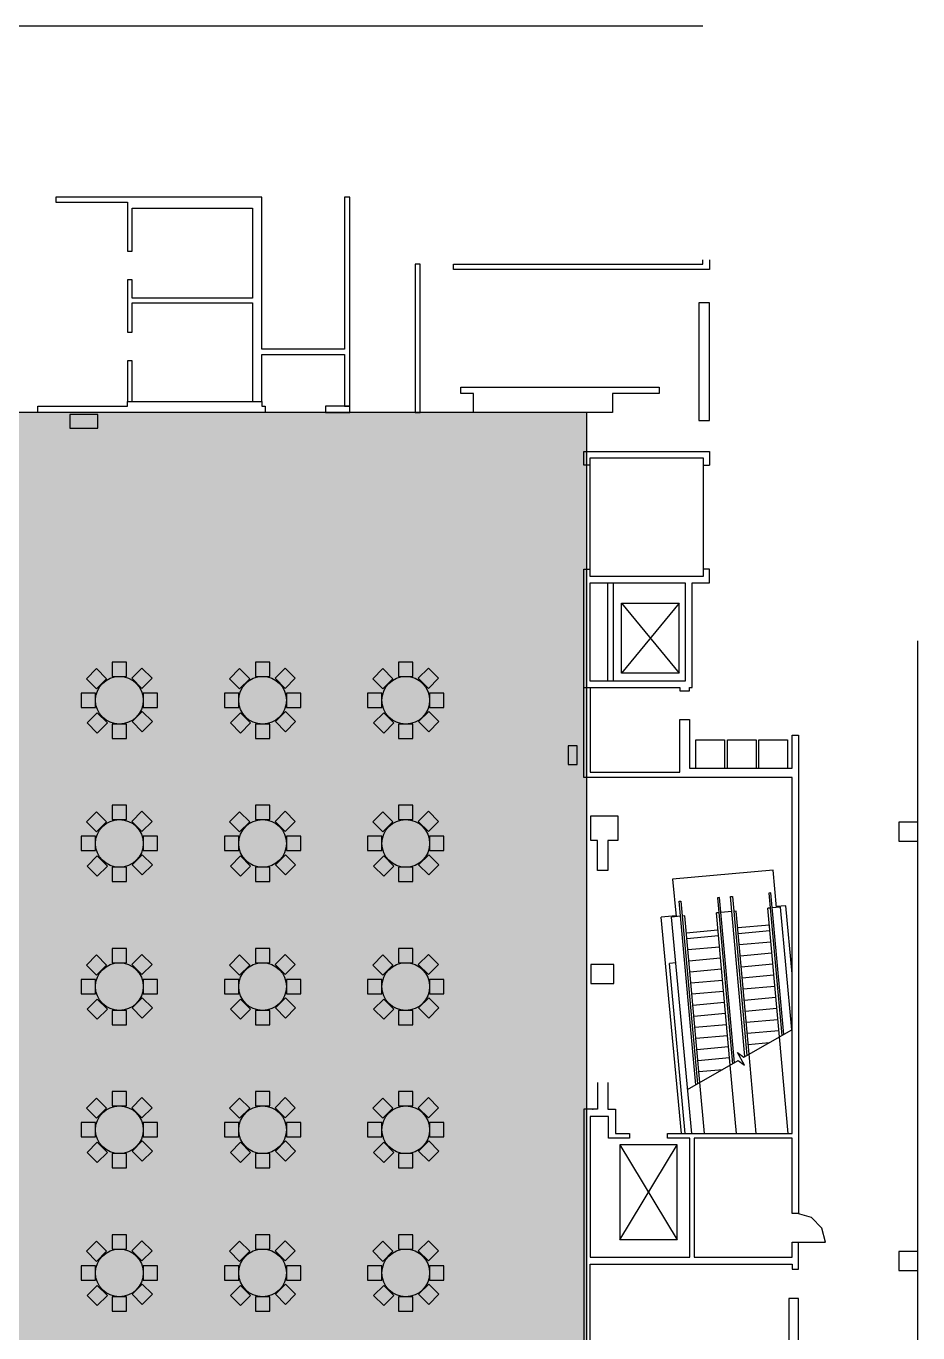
# Model space of a CAD drawing. Header units: feet. Extents: x 304 to 526, y 573 to 801.
# Drawn here: x 433.1 to 526.5, y 664.4 to 801.4 of the extents above; entities that cross this region are included whole.
import ezdxf

# ---------------------------------------------------------------- set-up
doc = ezdxf.new("R2010")
doc.units = ezdxf.units.FT
doc.header["$MEASUREMENT"] = 0
doc.layers.add('building', color=7, linetype='Continuous')
doc.layers.add('Layer 13', color=7, linetype='Continuous')

msp = doc.modelspace()

# ---------------------------------------------------------------- hatches: boundary and pattern name
at = {"layer": 'building', "lineweight": 0, "true_color": 0xe6e6e6, "transparency": 33554687}
h = msp.add_hatch(color=254, dxfattribs=at)
h.dxf.hatch_style = 1
h.paths.add_polyline_path([(491.79, 760.88), (310.54, 760.88), (310.54, 592.71), (491.79, 592.71)])
h = msp.add_hatch(color=254, dxfattribs=at)
h.dxf.hatch_style = 1
h.paths.add_polyline_path([(491.79, 760.88), (310.54, 760.88), (310.54, 592.71), (491.79, 592.71)])
h = msp.add_hatch(color=254, dxfattribs=at)
h.dxf.hatch_style = 1
h.paths.add_polyline_path([(491.79, 760.88), (310.54, 760.88), (310.54, 592.71), (491.79, 592.71)])
h = msp.add_hatch(color=254, dxfattribs=at)
h.dxf.hatch_style = 1
h.paths.add_polyline_path([(491.79, 760.88), (310.54, 760.88), (310.54, 592.71), (491.79, 592.71)])
at = {"layer": 'Layer 13', "lineweight": 0, "true_color": 0xd5a6bd, "transparency": 33554687}
h = msp.add_hatch(color=9, dxfattribs=at)
edge = h.paths.add_edge_path(flags=0)
edge.add_ellipse((442.82, 730.73), major_axis=(2.5, 0), ratio=1, start_angle=0.0057, end_angle=360, ccw=False)
edge.add_line((445.32, 730.73), (445.32, 730.73))
h = msp.add_hatch(color=9, dxfattribs=at)
edge = h.paths.add_edge_path(flags=0)
edge.add_ellipse((457.82, 730.73), major_axis=(2.5, 0), ratio=1, start_angle=0.0057, end_angle=360, ccw=False)
edge.add_line((460.32, 730.73), (460.32, 730.73))
h = msp.add_hatch(color=9, dxfattribs=at)
edge = h.paths.add_edge_path(flags=0)
edge.add_ellipse((472.82, 730.73), major_axis=(2.5, 0), ratio=1, start_angle=0.0057, end_angle=360, ccw=False)
edge.add_line((475.32, 730.73), (475.32, 730.73))
h = msp.add_hatch(color=9, dxfattribs=at)
edge = h.paths.add_edge_path(flags=0)
edge.add_ellipse((442.82, 715.73), major_axis=(2.5, 0), ratio=1, start_angle=0.0057, end_angle=360, ccw=False)
edge.add_line((445.32, 715.73), (445.32, 715.73))
h = msp.add_hatch(color=9, dxfattribs=at)
edge = h.paths.add_edge_path(flags=0)
edge.add_ellipse((457.82, 715.73), major_axis=(2.5, 0), ratio=1, start_angle=0.0057, end_angle=360, ccw=False)
edge.add_line((460.32, 715.73), (460.32, 715.73))
h = msp.add_hatch(color=9, dxfattribs=at)
edge = h.paths.add_edge_path(flags=0)
edge.add_ellipse((472.82, 715.73), major_axis=(2.5, 0), ratio=1, start_angle=0.0057, end_angle=360, ccw=False)
edge.add_line((475.32, 715.73), (475.32, 715.73))
h = msp.add_hatch(color=9, dxfattribs=at)
edge = h.paths.add_edge_path(flags=0)
edge.add_ellipse((442.82, 700.73), major_axis=(2.5, 0), ratio=1, start_angle=0.0057, end_angle=360, ccw=False)
edge.add_line((445.32, 700.73), (445.32, 700.73))
h = msp.add_hatch(color=9, dxfattribs=at)
edge = h.paths.add_edge_path(flags=0)
edge.add_ellipse((457.82, 700.73), major_axis=(2.5, 0), ratio=1, start_angle=0.0057, end_angle=360, ccw=False)
edge.add_line((460.32, 700.73), (460.32, 700.73))
h = msp.add_hatch(color=9, dxfattribs=at)
edge = h.paths.add_edge_path(flags=0)
edge.add_ellipse((472.82, 700.73), major_axis=(2.5, 0), ratio=1, start_angle=0.0057, end_angle=360, ccw=False)
edge.add_line((475.32, 700.73), (475.32, 700.73))
h = msp.add_hatch(color=9, dxfattribs=at)
edge = h.paths.add_edge_path(flags=0)
edge.add_ellipse((442.82, 685.73), major_axis=(2.5, 0), ratio=1, start_angle=0.0057, end_angle=360, ccw=False)
edge.add_line((445.32, 685.73), (445.32, 685.73))
h = msp.add_hatch(color=9, dxfattribs=at)
edge = h.paths.add_edge_path(flags=0)
edge.add_ellipse((457.82, 685.73), major_axis=(2.5, 0), ratio=1, start_angle=0.0057, end_angle=360, ccw=False)
edge.add_line((460.32, 685.73), (460.32, 685.73))
h = msp.add_hatch(color=9, dxfattribs=at)
edge = h.paths.add_edge_path(flags=0)
edge.add_ellipse((472.82, 685.73), major_axis=(2.5, 0), ratio=1, start_angle=0.0057, end_angle=360, ccw=False)
edge.add_line((475.32, 685.73), (475.32, 685.73))
h = msp.add_hatch(color=9, dxfattribs=at)
edge = h.paths.add_edge_path(flags=0)
edge.add_ellipse((442.82, 670.73), major_axis=(2.5, 0), ratio=1, start_angle=0.0057, end_angle=360, ccw=False)
edge.add_line((445.32, 670.73), (445.32, 670.73))
h = msp.add_hatch(color=9, dxfattribs=at)
edge = h.paths.add_edge_path(flags=0)
edge.add_ellipse((457.82, 670.73), major_axis=(2.5, 0), ratio=1, start_angle=0.0057, end_angle=360, ccw=False)
edge.add_line((460.32, 670.73), (460.32, 670.73))
h = msp.add_hatch(color=9, dxfattribs=at)
edge = h.paths.add_edge_path(flags=0)
edge.add_ellipse((472.82, 670.73), major_axis=(2.5, 0), ratio=1, start_angle=0.0057, end_angle=360, ccw=False)
edge.add_line((475.32, 670.73), (475.32, 670.73))

# ---------------------------------------------------------------- linework, layer by layer
at = {"layer": 'building', "color": 18, "lineweight": 25, "true_color": 0x000000}
for points in [[(503.95, 801.37), (319.99, 801.37)], [(466.42, 760.88), (466.96, 760.88), (466.96, 761.55), (466.96, 783.46), (466.42, 783.46), (466.42, 767.52), (457.75, 767.52), (457.75, 783.46), (436.18, 783.46), (436.18, 782.92), (443.66, 782.92), (443.66, 777.8), (444.16, 777.8)], [(444.16, 777.8), (444.16, 782.29), (456.78, 782.29), (456.78, 772.87), (444.16, 772.87), (444.16, 774.8), (443.66, 774.8)], [(504.62, 776.9), (504.62, 775.88), (477.83, 775.88), (477.83, 776.42), (503.95, 776.42), (503.95, 776.9)], [(443.66, 774.8), (443.66, 769.3), (444.16, 769.3), (444.16, 772.37), (456.78, 772.37), (456.78, 762.05), (457.75, 762.05), (457.75, 761.55), (458.1, 761.55), (458.1, 760.88), (434.29, 760.88), (434.29, 761.55), (443.66, 761.55), (443.66, 762.05), (457.75, 762.05), (457.75, 766.98), (466.42, 766.98), (466.42, 761.55), (466.96, 761.55), (464.43, 761.55), (464.43, 760.88), (466.42, 760.88)], [(504.62, 772.39), (503.53, 772.39), (503.53, 760.05), (504.62, 760.05), (504.62, 772.36)], [(494.04, 687.13), (492.12, 687.13), (492.12, 672.39), (502.59, 672.39), (502.59, 684.85), (500.25, 684.85), (500.25, 685.35), (513.29, 685.35), (513.29, 722.63), (491.46, 722.63), (491.46, 744.46), (492.12, 744.46), (492.12, 755.38), (491.46, 755.38), (491.46, 756.8), (504.62, 756.8), (504.62, 755.38)], [(492.12, 755.38), (492.12, 756.13), (503.96, 756.13), (503.96, 755.38), (504.62, 755.38)], [(503.96, 755.38), (503.96, 744.46)], [(504.62, 743.05), (504.62, 744.46), (503.96, 744.46), (503.96, 743.71), (492.12, 743.71), (492.12, 744.46)], [(492.12, 743.05), (493.98, 743.05)], [(492.12, 732.74), (492.12, 743.05)], [(494.58, 732.74), (494.58, 743.05)], [(501.54, 731.88), (501.54, 731.71), (502.54, 731.71), (502.54, 732.07), (502.83, 732.07), (502.83, 743.05), (504.62, 743.05)], [(495.42, 740.9), (501.47, 740.9)], [(505.79, 590.6), (515.96, 590.6), (515.96, 609.97), (526.46, 609.97), (526.46, 715.96), (526.46, 717.96), (524.46, 717.96), (524.46, 715.96), (526.46, 715.96), (526.46, 736.96)], [(493.98, 732.74), (492.12, 732.74)], [(501.47, 733.57), (495.42, 733.57)], [(491.46, 732.07), (501.54, 732.07), (501.54, 731.88)], [(492.12, 732.07), (492.12, 723.21), (492.12, 723.21), (501.54, 723.21), (501.54, 723.21), (501.54, 728.71), (501.54, 728.71), (502.54, 728.71), (502.54, 723.63), (504.87, 723.63), (513.29, 723.63), (513.29, 723.63), (513.29, 727.07), (513.96, 727.07), (513.96, 676.96), (513.96, 676.96), (513.29, 676.96), (513.29, 684.85), (513.29, 684.85), (503.03, 684.85), (503.03, 672.39), (503.03, 672.39), (513.29, 672.39), (513.29, 672.39), (513.29, 673.96), (513.29, 673.96), (516.79, 673.96), (516.41, 675.43), (515.33, 676.54), (513.84, 676.96), (513.79, 676.96)], [(503.22, 723.63), (503.22, 726.57), (506.22, 726.57), (506.22, 723.63)], [(506.53, 723.63), (506.53, 726.57), (509.53, 726.57), (509.53, 723.63)], [(509.8, 723.63), (509.8, 726.57), (512.8, 726.57), (512.8, 723.63)], [(511.3, 712.94), (500.77, 711.98)], [(511.67, 709.02), (511.3, 712.94)], [(500.77, 711.98), (501.13, 708.06)], [(503.19, 690.43), (501.45, 709.67), (501.65, 709.69), (503.39, 690.55)], [(507.25, 692.75), (505.68, 710.06), (505.47, 710.04), (507.05, 692.64)], [(508.35, 693.39), (506.83, 710.16), (507.04, 710.18), (508.55, 693.5)], [(512.41, 695.71), (511.06, 710.55), (510.86, 710.53), (512.21, 695.59)], [(501.12, 708.16), (499.57, 708.02)], [(501.69, 685.35), (499.57, 708.02)], [(501.59, 708.1), (500.66, 708.02)], [(502.77, 685.35), (500.66, 708.02)], [(501.12, 708.16), (501.12, 708.12)], [(502.04, 708.15), (501.8, 708.12)], [(503.63, 690.68), (502.04, 708.15)], [(505.61, 708.47), (505.36, 708.45)], [(506.81, 692.5), (505.36, 708.45)], [(506.97, 708.59), (505.82, 708.49)], [(507.43, 708.63), (507.18, 708.61)], [(508.79, 693.64), (507.43, 708.63)], [(508.25, 693.33), (513.26, 696.19), (512.09, 709.06)], [(511, 708.96), (510.75, 708.93)], [(511.97, 695.46), (510.75, 708.93)], [(512.09, 709.06), (511.2, 708.98)], [(513.29, 702.06), (512.62, 709.2), (511.66, 709.11)], [(511.66, 709.11), (511.66, 709.07)], [(502.21, 706.38), (505.52, 706.68)], [(510.91, 707.17), (507.59, 706.87)], [(510.97, 706.56), (507.65, 706.25)], [(502.26, 705.77), (505.58, 706.07)], [(511.07, 705.39), (507.75, 705.09)], [(502.37, 704.6), (505.69, 704.91)], [(511.18, 704.23), (507.86, 703.93)], [(501.11, 703.21), (500.44, 703.15)], [(502.1, 685.35), (500.44, 703.15)], [(502.47, 703.44), (505.79, 703.74)], [(502.58, 702.28), (505.9, 702.58)], [(511.28, 703.07), (507.96, 702.77)], [(502.68, 701.12), (506, 701.42)], [(511.39, 701.91), (508.07, 701.61)], [(502.79, 699.96), (506.11, 700.26)], [(511.49, 700.75), (508.17, 700.45)], [(502.89, 698.8), (506.21, 699.1)], [(511.6, 699.58), (508.28, 699.28)], [(511.7, 698.42), (508.38, 698.12)], [(503, 697.63), (506.32, 697.93)], [(511.81, 697.26), (508.49, 696.96)], [(503.1, 696.47), (506.42, 696.77)], [(503.21, 695.31), (506.53, 695.61)], [(511.91, 696.1), (508.59, 695.8)], [(503.31, 694.15), (506.63, 694.45)], [(510.88, 694.83), (508.7, 694.64)], [(512.89, 685.35), (511.97, 695.46)], [(502.34, 689.95), (507.65, 692.98), (508.32, 692.5), (507.58, 693.81), (508.25, 693.33)], [(503.42, 692.99), (506.74, 693.29)], [(509.54, 685.35), (508.79, 693.64)], [(503.52, 691.82), (506.02, 692.05)], [(507.46, 685.35), (506.81, 692.5)], [(492.92, 690.68), (492.92, 688.94), (492.92, 687.88), (491.46, 687.88), (491.46, 640.63), (492.12, 640.63), (492.12, 671.64), (513.29, 671.64), (513.29, 671.13), (513.96, 671.13), (513.96, 673.96)], [(494, 690.68), (494, 688.94), (494, 687.88), (494.79, 687.88), (494.79, 685.35), (496.27, 685.35), (496.27, 684.85), (494.04, 684.85), (494.04, 687.13)], [(504.11, 685.35), (503.63, 690.68)], [(492.37, 687.88), (492.46, 687.88)], [(495.26, 684.14), (495.26, 674.2)], [(501.26, 674.2), (501.26, 684.14)]]:
    msp.add_lwpolyline(points, dxfattribs=at)
for points in [[(473.79, 776.42), (473.79, 760.88), (474.33, 760.88), (474.33, 776.42), (473.79, 776.42)], [(443.66, 766.3), (443.66, 762.05), (444.16, 762.05), (444.16, 766.3), (443.66, 766.3)], [(499.37, 763.55), (499.37, 762.88), (494.46, 762.88), (494.46, 760.88), (479.91, 760.88), (479.91, 762.88), (478.58, 762.88), (478.58, 763.55), (499.37, 763.55)], [(440.56, 759.26), (440.56, 760.69), (437.62, 760.69), (437.62, 759.26), (440.56, 759.26)], [(502.08, 743.05), (502.08, 732.74), (493.98, 732.74), (493.98, 743.05), (502.08, 743.05)], [(501.47, 740.9), (495.42, 733.57), (495.42, 740.9), (501.47, 733.57), (501.47, 740.9)], [(490.79, 725.96), (489.83, 725.96), (489.83, 724.01), (490.79, 724.01), (490.79, 725.96)], [(492.21, 718.63), (495.04, 718.63), (495.04, 718.22), (495.04, 716.05), (494, 716.05), (494, 714.91), (494, 712.91), (492.92, 712.91), (492.92, 714.91), (492.92, 716.05), (492.21, 716.05), (492.21, 718.63)], [(494.62, 703.05), (492.21, 703.05), (492.21, 701.05), (494.62, 701.05), (494.62, 703.05)], [(495.26, 674.2), (501.26, 684.14), (495.26, 684.14), (501.26, 674.2), (495.26, 674.2)], [(526.46, 672.97), (524.46, 672.97), (524.46, 670.97), (526.46, 670.97), (526.46, 672.97)], [(512.96, 659.3), (513.96, 659.3), (513.96, 668.03), (512.96, 668.03), (512.96, 659.3)]]:
    msp.add_lwpolyline(points, close=True, dxfattribs=at)
at = {"layer": 'building', "color": 254, "lineweight": 0, "true_color": 0xe6e6e6, "transparency": 33554687}
msp.add_lwpolyline([(491.79, 760.88), (310.54, 760.88), (310.54, 592.71), (491.79, 592.71)], close=True, dxfattribs=at)
msp.add_lwpolyline([(491.79, 760.88), (310.54, 760.88), (310.54, 592.71), (491.79, 592.71)], close=True, dxfattribs=at)
msp.add_lwpolyline([(491.79, 760.88), (310.54, 760.88), (310.54, 592.71), (491.79, 592.71)], close=True, dxfattribs=at)
msp.add_lwpolyline([(491.79, 760.88), (310.54, 760.88), (310.54, 592.71), (491.79, 592.71)], close=True, dxfattribs=at)
at = {"layer": 'building', "color": 254, "lineweight": 0, "true_color": 0xe6e6e6}
msp.add_lwpolyline([(491.79, 760.88), (310.54, 760.88), (310.54, 592.71), (491.79, 592.71)], close=True, dxfattribs=at)
msp.add_lwpolyline([(491.79, 760.88), (310.54, 760.88), (310.54, 592.71), (491.79, 592.71)], close=True, dxfattribs=at)
msp.add_lwpolyline([(491.79, 760.88), (310.54, 760.88), (310.54, 592.71), (491.79, 592.71)], close=True, dxfattribs=at)
msp.add_lwpolyline([(491.79, 760.88), (310.54, 760.88), (310.54, 592.71), (491.79, 592.71)], close=True, dxfattribs=at)
msp.add_lwpolyline([(491.79, 760.88), (310.54, 760.88), (310.54, 592.71), (491.79, 592.71)], close=True, dxfattribs=at)
msp.add_lwpolyline([(491.79, 760.88), (310.54, 760.88), (310.54, 592.71), (491.79, 592.71)], close=True, dxfattribs=at)
msp.add_lwpolyline([(491.79, 760.88), (310.54, 760.88), (310.54, 592.71), (491.79, 592.71)], close=True, dxfattribs=at)
msp.add_lwpolyline([(491.79, 760.88), (310.54, 760.88), (310.54, 592.71), (491.79, 592.71)], close=True, dxfattribs=at)
at = {"layer": 'building', "color": 254, "lineweight": 25, "true_color": 0xe6e6e6}
msp.add_lwpolyline([(491.79, 760.88), (310.54, 760.88), (310.54, 592.71), (491.79, 592.71)], close=True, dxfattribs=at)
msp.add_lwpolyline([(491.79, 760.88), (310.54, 760.88), (310.54, 592.71), (491.79, 592.71)], close=True, dxfattribs=at)
msp.add_lwpolyline([(491.79, 760.88), (310.54, 760.88), (310.54, 592.71), (491.79, 592.71)], close=True, dxfattribs=at)
msp.add_lwpolyline([(491.79, 760.88), (310.54, 760.88), (310.54, 592.71), (491.79, 592.71)], close=True, dxfattribs=at)
at = {"layer": 'Layer 13', "color": 18, "lineweight": 25, "true_color": 0x000000}
for points in [[(441.48, 732.99), (440.42, 734.05), (439.36, 732.99), (440.42, 731.93)], [(443.57, 734.73), (442.07, 734.73), (442.07, 733.23), (443.57, 733.23)], [(445.19, 734.1), (444.13, 733.04), (445.19, 731.98), (446.25, 733.04)], [(456.48, 732.99), (455.42, 734.05), (454.36, 732.99), (455.42, 731.93)], [(458.57, 734.73), (457.07, 734.73), (457.07, 733.23), (458.57, 733.23)], [(460.19, 734.1), (459.13, 733.04), (460.19, 731.98), (461.25, 733.04)], [(471.48, 732.99), (470.42, 734.05), (469.36, 732.99), (470.42, 731.93)], [(473.57, 734.73), (472.07, 734.73), (472.07, 733.23), (473.57, 733.23)], [(475.19, 734.1), (474.13, 733.04), (475.19, 731.98), (476.25, 733.04)], [(440.32, 731.48), (438.82, 731.48), (438.82, 729.98), (440.32, 729.98)], [(446.82, 731.48), (445.32, 731.48), (445.32, 729.98), (446.82, 729.98)], [(455.32, 731.48), (453.82, 731.48), (453.82, 729.98), (455.32, 729.98)], [(461.82, 731.48), (460.32, 731.48), (460.32, 729.98), (461.82, 729.98)], [(470.32, 731.48), (468.82, 731.48), (468.82, 729.98), (470.32, 729.98)], [(476.82, 731.48), (475.32, 731.48), (475.32, 729.98), (476.82, 729.98)], [(440.51, 729.42), (439.45, 728.36), (440.51, 727.3), (441.57, 728.36)], [(446.28, 728.49), (445.22, 729.55), (444.16, 728.49), (445.22, 727.43)], [(455.51, 729.42), (454.45, 728.36), (455.51, 727.3), (456.57, 728.36)], [(461.28, 728.49), (460.22, 729.55), (459.16, 728.49), (460.22, 727.43)], [(470.51, 729.42), (469.45, 728.36), (470.51, 727.3), (471.57, 728.36)], [(476.28, 728.49), (475.22, 729.55), (474.16, 728.49), (475.22, 727.43)], [(443.57, 728.23), (442.07, 728.23), (442.07, 726.73), (443.57, 726.73)], [(458.57, 728.23), (457.07, 728.23), (457.07, 726.73), (458.57, 726.73)], [(473.57, 728.23), (472.07, 728.23), (472.07, 726.73), (473.57, 726.73)], [(441.48, 717.99), (440.42, 719.05), (439.36, 717.99), (440.42, 716.93)], [(443.57, 719.73), (442.07, 719.73), (442.07, 718.23), (443.57, 718.23)], [(445.19, 719.1), (444.13, 718.04), (445.19, 716.98), (446.25, 718.04)], [(456.48, 717.99), (455.42, 719.05), (454.36, 717.99), (455.42, 716.93)], [(458.57, 719.73), (457.07, 719.73), (457.07, 718.23), (458.57, 718.23)], [(460.19, 719.1), (459.13, 718.04), (460.19, 716.98), (461.25, 718.04)], [(471.48, 717.99), (470.42, 719.05), (469.36, 717.99), (470.42, 716.93)], [(473.57, 719.73), (472.07, 719.73), (472.07, 718.23), (473.57, 718.23)], [(475.19, 719.1), (474.13, 718.04), (475.19, 716.98), (476.25, 718.04)], [(440.32, 716.48), (438.82, 716.48), (438.82, 714.98), (440.32, 714.98)], [(446.82, 716.48), (445.32, 716.48), (445.32, 714.98), (446.82, 714.98)], [(455.32, 716.48), (453.82, 716.48), (453.82, 714.98), (455.32, 714.98)], [(461.82, 716.48), (460.32, 716.48), (460.32, 714.98), (461.82, 714.98)], [(470.32, 716.48), (468.82, 716.48), (468.82, 714.98), (470.32, 714.98)], [(476.82, 716.48), (475.32, 716.48), (475.32, 714.98), (476.82, 714.98)], [(440.51, 714.42), (439.45, 713.36), (440.51, 712.3), (441.57, 713.36)], [(446.28, 713.49), (445.22, 714.55), (444.16, 713.49), (445.22, 712.43)], [(455.51, 714.42), (454.45, 713.36), (455.51, 712.3), (456.57, 713.36)], [(461.28, 713.49), (460.22, 714.55), (459.16, 713.49), (460.22, 712.43)], [(470.51, 714.42), (469.45, 713.36), (470.51, 712.3), (471.57, 713.36)], [(476.28, 713.49), (475.22, 714.55), (474.16, 713.49), (475.22, 712.43)], [(443.57, 713.23), (442.07, 713.23), (442.07, 711.73), (443.57, 711.73)], [(458.57, 713.23), (457.07, 713.23), (457.07, 711.73), (458.57, 711.73)], [(473.57, 713.23), (472.07, 713.23), (472.07, 711.73), (473.57, 711.73)], [(441.48, 702.99), (440.42, 704.05), (439.36, 702.99), (440.42, 701.93)], [(443.57, 704.73), (442.07, 704.73), (442.07, 703.23), (443.57, 703.23)], [(445.19, 704.1), (444.13, 703.04), (445.19, 701.98), (446.25, 703.04)], [(456.48, 702.99), (455.42, 704.05), (454.36, 702.99), (455.42, 701.93)], [(458.57, 704.73), (457.07, 704.73), (457.07, 703.23), (458.57, 703.23)], [(460.19, 704.1), (459.13, 703.04), (460.19, 701.98), (461.25, 703.04)], [(471.48, 702.99), (470.42, 704.05), (469.36, 702.99), (470.42, 701.93)], [(473.57, 704.73), (472.07, 704.73), (472.07, 703.23), (473.57, 703.23)], [(475.19, 704.1), (474.13, 703.04), (475.19, 701.98), (476.25, 703.04)], [(440.32, 701.48), (438.82, 701.48), (438.82, 699.98), (440.32, 699.98)], [(446.82, 701.48), (445.32, 701.48), (445.32, 699.98), (446.82, 699.98)], [(455.32, 701.48), (453.82, 701.48), (453.82, 699.98), (455.32, 699.98)], [(461.82, 701.48), (460.32, 701.48), (460.32, 699.98), (461.82, 699.98)], [(470.32, 701.48), (468.82, 701.48), (468.82, 699.98), (470.32, 699.98)], [(476.82, 701.48), (475.32, 701.48), (475.32, 699.98), (476.82, 699.98)], [(440.51, 699.42), (439.45, 698.36), (440.51, 697.3), (441.57, 698.36)], [(446.28, 698.49), (445.22, 699.55), (444.16, 698.49), (445.22, 697.43)], [(455.51, 699.42), (454.45, 698.36), (455.51, 697.3), (456.57, 698.36)], [(461.28, 698.49), (460.22, 699.55), (459.16, 698.49), (460.22, 697.43)], [(470.51, 699.42), (469.45, 698.36), (470.51, 697.3), (471.57, 698.36)], [(476.28, 698.49), (475.22, 699.55), (474.16, 698.49), (475.22, 697.43)], [(443.57, 698.23), (442.07, 698.23), (442.07, 696.73), (443.57, 696.73)], [(458.57, 698.23), (457.07, 698.23), (457.07, 696.73), (458.57, 696.73)], [(473.57, 698.23), (472.07, 698.23), (472.07, 696.73), (473.57, 696.73)], [(441.48, 687.99), (440.42, 689.05), (439.36, 687.99), (440.42, 686.93)], [(443.57, 689.73), (442.07, 689.73), (442.07, 688.23), (443.57, 688.23)], [(445.19, 689.1), (444.13, 688.04), (445.19, 686.98), (446.25, 688.04)], [(456.48, 687.99), (455.42, 689.05), (454.36, 687.99), (455.42, 686.93)], [(458.57, 689.73), (457.07, 689.73), (457.07, 688.23), (458.57, 688.23)], [(460.19, 689.1), (459.13, 688.04), (460.19, 686.98), (461.25, 688.04)], [(471.48, 687.99), (470.42, 689.05), (469.36, 687.99), (470.42, 686.93)], [(473.57, 689.73), (472.07, 689.73), (472.07, 688.23), (473.57, 688.23)], [(475.19, 689.1), (474.13, 688.04), (475.19, 686.98), (476.25, 688.04)], [(440.32, 686.48), (438.82, 686.48), (438.82, 684.98), (440.32, 684.98)], [(446.82, 686.48), (445.32, 686.48), (445.32, 684.98), (446.82, 684.98)], [(455.32, 686.48), (453.82, 686.48), (453.82, 684.98), (455.32, 684.98)], [(461.82, 686.48), (460.32, 686.48), (460.32, 684.98), (461.82, 684.98)], [(470.32, 686.48), (468.82, 686.48), (468.82, 684.98), (470.32, 684.98)], [(476.82, 686.48), (475.32, 686.48), (475.32, 684.98), (476.82, 684.98)], [(440.51, 684.42), (439.45, 683.36), (440.51, 682.3), (441.57, 683.36)], [(446.28, 683.49), (445.22, 684.55), (444.16, 683.49), (445.22, 682.43)], [(455.51, 684.42), (454.45, 683.36), (455.51, 682.3), (456.57, 683.36)], [(461.28, 683.49), (460.22, 684.55), (459.16, 683.49), (460.22, 682.43)], [(470.51, 684.42), (469.45, 683.36), (470.51, 682.3), (471.57, 683.36)], [(476.28, 683.49), (475.22, 684.55), (474.16, 683.49), (475.22, 682.43)], [(443.57, 683.23), (442.07, 683.23), (442.07, 681.73), (443.57, 681.73)], [(458.57, 683.23), (457.07, 683.23), (457.07, 681.73), (458.57, 681.73)], [(473.57, 683.23), (472.07, 683.23), (472.07, 681.73), (473.57, 681.73)], [(441.48, 672.99), (440.42, 674.05), (439.36, 672.99), (440.42, 671.93)], [(443.57, 674.73), (442.07, 674.73), (442.07, 673.23), (443.57, 673.23)], [(445.19, 674.1), (444.13, 673.04), (445.19, 671.98), (446.25, 673.04)], [(456.48, 672.99), (455.42, 674.05), (454.36, 672.99), (455.42, 671.93)], [(458.57, 674.73), (457.07, 674.73), (457.07, 673.23), (458.57, 673.23)], [(460.19, 674.1), (459.13, 673.04), (460.19, 671.98), (461.25, 673.04)], [(471.48, 672.99), (470.42, 674.05), (469.36, 672.99), (470.42, 671.93)], [(473.57, 674.73), (472.07, 674.73), (472.07, 673.23), (473.57, 673.23)], [(475.19, 674.1), (474.13, 673.04), (475.19, 671.98), (476.25, 673.04)], [(440.32, 671.48), (438.82, 671.48), (438.82, 669.98), (440.32, 669.98)], [(446.82, 671.48), (445.32, 671.48), (445.32, 669.98), (446.82, 669.98)], [(455.32, 671.48), (453.82, 671.48), (453.82, 669.98), (455.32, 669.98)], [(461.82, 671.48), (460.32, 671.48), (460.32, 669.98), (461.82, 669.98)], [(470.32, 671.48), (468.82, 671.48), (468.82, 669.98), (470.32, 669.98)], [(476.82, 671.48), (475.32, 671.48), (475.32, 669.98), (476.82, 669.98)], [(440.51, 669.42), (439.45, 668.36), (440.51, 667.3), (441.57, 668.36)], [(443.57, 668.23), (442.07, 668.23), (442.07, 666.73), (443.57, 666.73)], [(446.28, 668.49), (445.22, 669.55), (444.16, 668.49), (445.22, 667.43)], [(455.51, 669.42), (454.45, 668.36), (455.51, 667.3), (456.57, 668.36)], [(458.57, 668.23), (457.07, 668.23), (457.07, 666.73), (458.57, 666.73)], [(461.28, 668.49), (460.22, 669.55), (459.16, 668.49), (460.22, 667.43)], [(470.51, 669.42), (469.45, 668.36), (470.51, 667.3), (471.57, 668.36)], [(473.57, 668.23), (472.07, 668.23), (472.07, 666.73), (473.57, 666.73)], [(476.28, 668.49), (475.22, 669.55), (474.16, 668.49), (475.22, 667.43)]]:
    msp.add_lwpolyline(points, close=True, dxfattribs=at)
for centre in [(442.82, 730.73), (457.82, 730.73), (472.82, 730.73), (442.82, 715.73), (457.82, 715.73), (472.82, 715.73), (442.82, 700.73), (457.82, 700.73), (472.82, 700.73), (442.82, 685.73), (457.82, 685.73), (472.82, 685.73), (442.82, 670.73), (457.82, 670.73), (472.82, 670.73)]:
    msp.add_ellipse(centre, major_axis=(2.5, 0), ratio=1, dxfattribs=at)

doc.saveas('drawing.dxf')
